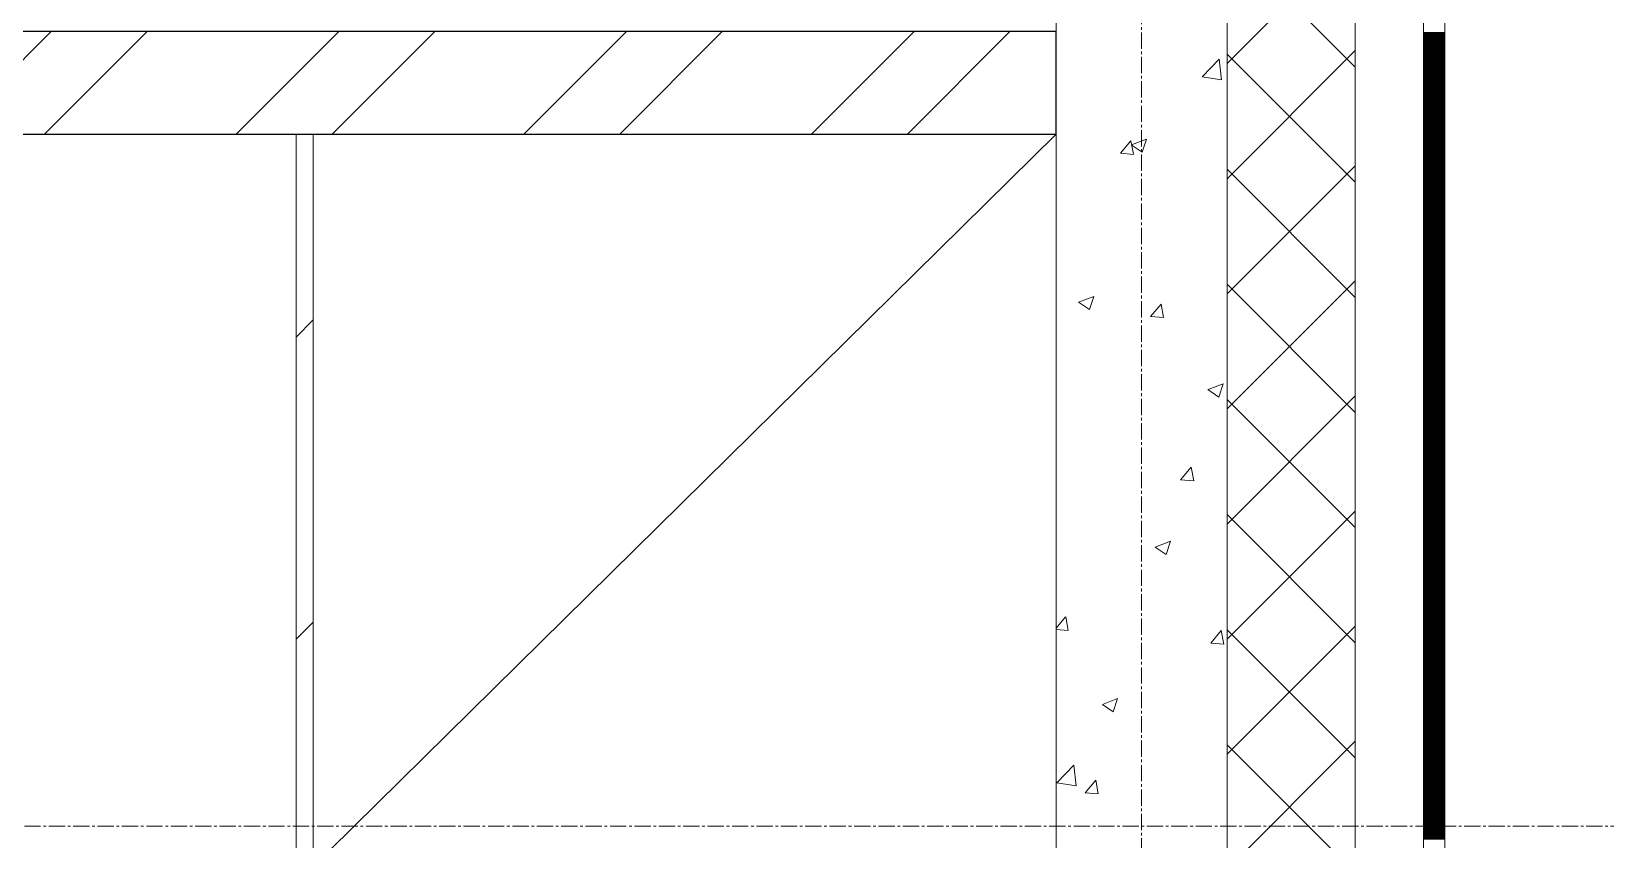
# Model space of a CAD drawing. Header units: millimetres. Extents: x -7155 to 483283, y -227682 to 148426.
# Drawn here: x 18800 to 20643, y 54584 to 55530 of the extents above; entities that cross this region are included whole.
import ezdxf

# ---------------------------------------------------------------- set-up
doc = ezdxf.new("R2010")
doc.units = ezdxf.units.MM
doc.linetypes.add('CENTER2', pattern=[28.575, 19.05, -3.175, 3.175, -3.175])
doc.layers.add('АР_Оси_РД_100', color=7, linetype='Continuous', lineweight=0, true_color=0x525252)
doc.layers.add('РД_Оси_100', color=7, linetype='Continuous', lineweight=0, true_color=0x525252)
for name, color, linetype, lineweight in [('АР_Стены ГКЛ', 1, 'Continuous', 15), ('АР_Стены кирпич', 32, 'Continuous', 25), ('АР_Стены ПЕНОблок', 52, 'Continuous', 20), ('АР_Тонкая', 254, 'Continuous', 5), ('АР_Утеплитель', 31, 'Continuous', 0), ('АР_Штриховка', 8, 'Continuous', 0), ('РД_Разуклонка к трапам', 124, 'Continuous', 0)]:
    doc.layers.add(name, color=color, linetype=linetype, lineweight=lineweight)

# ---------------------------------------------------------------- blocks, each defined once
blk = doc.blocks.new('СОШ_2200_АР_ОСИ_М100_28.05.24')
at = {"layer": 'АР_Оси_РД_100', "linetype": 'CENTER2'}
for p, q in [((20100, -6155), (20100, 139938.679)), ((29555, 54600), (-5954.958, 54600))]:
    blk.add_line(p, q, dxfattribs=at)

msp = doc.modelspace()

# ---------------------------------------------------------------- hatches: boundary and pattern name
at = {"layer": 'АР_Штриховка', "linetype": 'Continuous', "lineweight": 0, "true_color": 0x000000}
h = msp.add_hatch(dxfattribs=at)
h.set_pattern_fill('ANSI32', color=18, scale=25, angle=360, style=0)
h.paths.add_polyline_path([(20000, 55410), (20000, 55530), (16220, 55530), (16180, 55440), (16220, 55410)], flags=0)
h.paths.add_polyline_path([(16100, 55410), (16180, 55440), (16220, 55530), (15490, 55530), (15410, 55500), (15370, 55410)], flags=0)
h.paths.add_polyline_path([(15370, 55410), (15410, 55500), (15370, 55530), (14770, 55530), (14690, 55500), (14650, 55410)], flags=0)
h.paths.add_polyline_path([(14650, 55410), (14690, 55500), (14650, 55530), (12400, 55530), (12400, 55410)], flags=0)
h = msp.add_hatch(dxfattribs=at)
h.set_pattern_fill('_U', color=18, scale=250, angle=45, style=0, pattern_type=0)
h.set_pattern_definition([(45, (7e-12, -3e-11), (-176.7767, 176.7767), [])])
h.paths.add_polyline_path([(19110, 54090), (19130, 54110), (19130, 55410), (19110, 55410)], flags=0)

# ---------------------------------------------------------------- linework, layer by layer
at = {"layer": 'АР_Стены ГКЛ', "color": 18, "linetype": 'Continuous', "lineweight": 15, "true_color": 0x000000}
for p, q in [((19130, 55410), (19110, 55410)), ((19110, 55410), (19110, 54090)), ((19130, 54110), (19130, 55410))]:
    msp.add_line(p, q, dxfattribs=at)
at = {"layer": 'АР_Стены кирпич', "color": 18, "linetype": 'Continuous', "lineweight": 25, "true_color": 0x000000}
for p, q in [((20000, 55530), (16220, 55530)), ((20000, 55410), (20000, 55530)), ((16220, 55410), (20000, 55410))]:
    msp.add_line(p, q, dxfattribs=at)
at = {"layer": 'АР_Стены ПЕНОблок', "color": 18, "linetype": 'Continuous', "lineweight": 20, "true_color": 0x000000}
for p, q in [((20000, 61700), (20000, 51500)), ((20200, 51500), (20200, 61700))]:
    msp.add_line(p, q, dxfattribs=at)
at = {"layer": 'АР_Тонкая', "color": 18, "linetype": 'Continuous', "lineweight": 5, "true_color": 0x000000}
for p, q in [((20350, 61700), (20350, 51500)), ((20430, 51500), (20430, 61700)), ((20430, 61700), (20430, 51500)), ((20455, 51500), (20455, 61700))]:
    msp.add_line(p, q, dxfattribs=at)
at = {"layer": 'АР_Утеплитель', "color": 18, "linetype": 'Continuous', "lineweight": 0, "true_color": 0x000000}
for p, q in [((20200, 61700), (20200, 51500)), ((20350, 51500), (20350, 61700))]:
    msp.add_line(p, q, dxfattribs=at)
at = {"layer": 'АР_Штриховка', "color": 18, "linetype": 'Continuous', "lineweight": 0, "true_color": 0x000000}
for p, q in [((20200, 55492.4), (20350, 55642.4)), ((20350, 55488.3), (20200, 55638.3)), ((20430, 55529), (20455, 55529)), ((20430, 55528), (20455, 55528)), ((20430, 55527), (20455, 55527)), ((20430, 55526), (20455, 55526)), ((20430, 55525), (20455, 55525)), ((20430, 55524), (20455, 55524)), ((20430, 55523), (20455, 55523)), ((20430, 55522), (20455, 55522)), ((20430, 55521), (20455, 55521)), ((20430, 55520), (20455, 55520)), ((20430, 55519), (20455, 55519)), ((20430, 55518), (20455, 55518)), ((20430, 55517), (20455, 55517)), ((20430, 55516), (20455, 55516)), ((20430, 55515), (20455, 55515)), ((20170.9, 55477.1), (20190.7, 55497.7)), ((20193.5, 55473.6), (20190.7, 55497.7)), ((20200, 55357.7), (20350, 55507.7)), ((20350, 55353.6), (20200, 55503.6)), ((20430, 55514), (20455, 55514)), ((20430, 55513), (20455, 55513)), ((20430, 55512), (20455, 55512)), ((20430, 55511), (20455, 55511)), ((20430, 55510), (20455, 55510)), ((20430, 55509), (20455, 55509)), ((20430, 55508), (20455, 55508)), ((20430, 55507), (20455, 55507)), ((20430, 55506), (20455, 55506)), ((20430, 55505), (20455, 55505)), ((20430, 55504), (20455, 55504)), ((20430, 55503), (20455, 55503)), ((20430, 55502), (20455, 55502)), ((20430, 55501), (20455, 55501)), ((20430, 55500), (20455, 55500)), ((20430, 55499), (20455, 55499)), ((20430, 55498), (20455, 55498)), ((20430, 55497), (20455, 55497)), ((20430, 55496), (20455, 55496)), ((20430, 55495), (20455, 55495)), ((20430, 55494), (20455, 55494)), ((20430, 55493), (20455, 55493)), ((20430, 55492), (20455, 55492)), ((20430, 55491), (20455, 55491)), ((20430, 55490), (20455, 55490)), ((20430, 55489), (20455, 55489)), ((20430, 55488), (20455, 55488)), ((20430, 55487), (20455, 55487)), ((20430, 55486), (20455, 55486)), ((20430, 55485), (20455, 55485)), ((20430, 55484), (20455, 55484)), ((20430, 55483), (20455, 55483)), ((20430, 55482), (20455, 55482)), ((20430, 55481), (20455, 55481)), ((20430, 55480), (20455, 55480)), ((20430, 55479), (20455, 55479)), ((20430, 55478), (20455, 55478)), ((20170.9, 55477), (20193.5, 55473.5)), ((20430, 55477), (20455, 55477)), ((20430, 55476), (20455, 55476)), ((20430, 55475), (20455, 55475)), ((20430, 55474), (20455, 55474)), ((20430, 55473), (20455, 55473)), ((20430, 55472), (20455, 55472)), ((20430, 55471), (20455, 55471)), ((20430, 55470), (20455, 55470)), ((20430, 55469), (20455, 55469)), ((20430, 55468), (20455, 55468)), ((20430, 55467), (20455, 55467)), ((20430, 55466), (20455, 55466)), ((20430, 55465), (20455, 55465)), ((20430, 55464), (20455, 55464)), ((20430, 55463), (20455, 55463)), ((20430, 55462), (20455, 55462)), ((20430, 55461), (20455, 55461)), ((20430, 55460), (20455, 55460)), ((20430, 55459), (20455, 55459)), ((20430, 55458), (20455, 55458)), ((20430, 55457), (20455, 55457)), ((20430, 55456), (20455, 55456)), ((20430, 55455), (20455, 55455)), ((20430, 55454), (20455, 55454)), ((20430, 55453), (20455, 55453)), ((20430, 55452), (20455, 55452)), ((20430, 55451), (20455, 55451)), ((20430, 55450), (20455, 55450)), ((20430, 55449), (20455, 55449)), ((20430, 55448), (20455, 55448)), ((20430, 55447), (20455, 55447)), ((20430, 55446), (20455, 55446)), ((20430, 55445), (20455, 55445)), ((20430, 55444), (20455, 55444)), ((20430, 55443), (20455, 55443)), ((20430, 55442), (20455, 55442)), ((20430, 55441), (20455, 55441)), ((20430, 55440), (20455, 55440)), ((20430, 55439), (20455, 55439)), ((20430, 55438), (20455, 55438)), ((20430, 55437), (20455, 55437)), ((20430, 55436), (20455, 55436)), ((20430, 55435), (20455, 55435)), ((20430, 55434), (20455, 55434)), ((20430, 55433), (20455, 55433)), ((20430, 55432), (20455, 55432)), ((20430, 55431), (20455, 55431)), ((20430, 55430), (20455, 55430)), ((20430, 55429), (20455, 55429)), ((20430, 55428), (20455, 55428)), ((20430, 55427), (20455, 55427)), ((20430, 55426), (20455, 55426)), ((20430, 55425), (20455, 55425)), ((20430, 55424), (20455, 55424)), ((20430, 55423), (20455, 55423)), ((20088, 55397.4), (20105.7, 55404.2)), ((20100.6, 55388.8), (20105.7, 55404.1)), ((20430, 55422), (20455, 55422)), ((20430, 55421), (20455, 55421)), ((20430, 55420), (20455, 55420)), ((20430, 55419), (20455, 55419)), ((20430, 55418), (20455, 55418)), ((20430, 55417), (20455, 55417)), ((20430, 55416), (20455, 55416)), ((20430, 55415), (20455, 55415)), ((20430, 55414), (20455, 55414)), ((20430, 55413), (20455, 55413)), ((20430, 55412), (20455, 55412)), ((20430, 55411), (20455, 55411)), ((20430, 55410), (20455, 55410)), ((20430, 55409), (20455, 55409)), ((20430, 55408), (20455, 55408)), ((20430, 55407), (20455, 55407)), ((20430, 55406), (20455, 55406)), ((20430, 55405), (20455, 55405)), ((20430, 55404), (20455, 55404)), ((20075.2, 55387.6), (20087.5, 55402.2)), ((20075.2, 55387.6), (20090.4, 55386.2)), ((20090.5, 55386.3), (20087.5, 55402.2)), ((20087.9, 55397.3), (20100.6, 55388.8)), ((20430, 55403), (20455, 55403)), ((20430, 55402), (20455, 55402)), ((20430, 55401), (20455, 55401)), ((20430, 55400), (20455, 55400)), ((20430, 55399), (20455, 55399)), ((20430, 55398), (20455, 55398)), ((20430, 55397), (20455, 55397)), ((20430, 55396), (20455, 55396)), ((20430, 55395), (20455, 55395)), ((20430, 55394), (20455, 55394)), ((20430, 55393), (20455, 55393)), ((20430, 55392), (20455, 55392)), ((20430, 55391), (20455, 55391)), ((20430, 55390), (20455, 55390)), ((20430, 55389), (20455, 55389)), ((20430, 55388), (20455, 55388)), ((20430, 55387), (20455, 55387)), ((20430, 55386), (20455, 55386)), ((20200, 55223), (20350, 55373)), ((20350, 55218.9), (20200, 55368.9)), ((20430, 55385), (20455, 55385)), ((20430, 55384), (20455, 55384)), ((20430, 55383), (20455, 55383)), ((20430, 55382), (20455, 55382)), ((20430, 55381), (20455, 55381)), ((20430, 55380), (20455, 55380)), ((20430, 55379), (20455, 55379)), ((20430, 55378), (20455, 55378)), ((20430, 55377), (20455, 55377)), ((20430, 55376), (20455, 55376)), ((20430, 55375), (20455, 55375)), ((20430, 55374), (20455, 55374)), ((20430, 55373), (20455, 55373)), ((20430, 55372), (20455, 55372)), ((20430, 55371), (20455, 55371)), ((20430, 55370), (20455, 55370)), ((20430, 55369), (20455, 55369)), ((20430, 55368), (20455, 55368)), ((20430, 55367), (20455, 55367)), ((20430, 55366), (20455, 55366)), ((20430, 55365), (20455, 55365)), ((20430, 55364), (20455, 55364)), ((20430, 55363), (20455, 55363)), ((20430, 55362), (20455, 55362)), ((20430, 55361), (20455, 55361)), ((20430, 55360), (20455, 55360)), ((20430, 55359), (20455, 55359)), ((20430, 55358), (20455, 55358)), ((20430, 55357), (20455, 55357)), ((20430, 55356), (20455, 55356)), ((20430, 55355), (20455, 55355)), ((20430, 55354), (20455, 55354)), ((20430, 55353), (20455, 55353)), ((20430, 55352), (20455, 55352)), ((20430, 55351), (20455, 55351)), ((20430, 55350), (20455, 55350)), ((20430, 55349), (20455, 55349)), ((20430, 55348), (20455, 55348)), ((20430, 55347), (20455, 55347)), ((20430, 55346), (20455, 55346)), ((20430, 55345), (20455, 55345)), ((20430, 55344), (20455, 55344)), ((20430, 55343), (20455, 55343)), ((20430, 55342), (20455, 55342)), ((20430, 55341), (20455, 55341)), ((20430, 55340), (20455, 55340)), ((20430, 55339), (20455, 55339)), ((20430, 55338), (20455, 55338)), ((20430, 55337), (20455, 55337)), ((20430, 55336), (20455, 55336)), ((20430, 55335), (20455, 55335)), ((20430, 55334), (20455, 55334)), ((20430, 55333), (20455, 55333)), ((20430, 55332), (20455, 55332)), ((20430, 55331), (20455, 55331)), ((20430, 55330), (20455, 55330)), ((20430, 55329), (20455, 55329)), ((20430, 55328), (20455, 55328)), ((20430, 55327), (20455, 55327)), ((20430, 55326), (20455, 55326)), ((20430, 55325), (20455, 55325)), ((20430, 55324), (20455, 55324)), ((20430, 55323), (20455, 55323)), ((20430, 55322), (20455, 55322)), ((20430, 55321), (20455, 55321)), ((20430, 55320), (20455, 55320)), ((20430, 55319), (20455, 55319)), ((20430, 55318), (20455, 55318)), ((20430, 55317), (20455, 55317)), ((20430, 55316), (20455, 55316)), ((20430, 55315), (20455, 55315)), ((20430, 55314), (20455, 55314)), ((20430, 55313), (20455, 55313)), ((20430, 55312), (20455, 55312)), ((20430, 55311), (20455, 55311)), ((20430, 55310), (20455, 55310)), ((20430, 55309), (20455, 55309)), ((20430, 55308), (20455, 55308)), ((20430, 55307), (20455, 55307)), ((20430, 55306), (20455, 55306)), ((20430, 55305), (20455, 55305)), ((20430, 55304), (20455, 55304)), ((20430, 55303), (20455, 55303)), ((20430, 55302), (20455, 55302)), ((20430, 55301), (20455, 55301)), ((20430, 55300), (20455, 55300)), ((20430, 55299), (20455, 55299)), ((20430, 55298), (20455, 55298)), ((20430, 55297), (20455, 55297)), ((20430, 55296), (20455, 55296)), ((20430, 55295), (20455, 55295)), ((20430, 55294), (20455, 55294)), ((20430, 55293), (20455, 55293)), ((20430, 55292), (20455, 55292)), ((20430, 55291), (20455, 55291)), ((20430, 55290), (20455, 55290)), ((20430, 55289), (20455, 55289)), ((20430, 55288), (20455, 55288)), ((20430, 55287), (20455, 55287)), ((20430, 55286), (20455, 55286)), ((20430, 55285), (20455, 55285)), ((20430, 55284), (20455, 55284)), ((20430, 55283), (20455, 55283)), ((20430, 55282), (20455, 55282)), ((20430, 55281), (20455, 55281)), ((20430, 55280), (20455, 55280)), ((20430, 55279), (20455, 55279)), ((20430, 55278), (20455, 55278)), ((20430, 55277), (20455, 55277)), ((20430, 55276), (20455, 55276)), ((20430, 55275), (20455, 55275)), ((20430, 55274), (20455, 55274)), ((20430, 55273), (20455, 55273)), ((20430, 55272), (20455, 55272)), ((20430, 55271), (20455, 55271)), ((20430, 55270), (20455, 55270)), ((20430, 55269), (20455, 55269)), ((20430, 55268), (20455, 55268)), ((20430, 55267), (20455, 55267)), ((20430, 55266), (20455, 55266)), ((20430, 55265), (20455, 55265)), ((20430, 55264), (20455, 55264)), ((20430, 55263), (20455, 55263)), ((20430, 55262), (20455, 55262)), ((20430, 55261), (20455, 55261)), ((20430, 55260), (20455, 55260)), ((20430, 55259), (20455, 55259)), ((20430, 55258), (20455, 55258)), ((20430, 55257), (20455, 55257)), ((20200, 55088.3), (20350, 55238.3)), ((20430, 55256), (20455, 55256)), ((20430, 55255), (20455, 55255)), ((20430, 55254), (20455, 55254)), ((20430, 55253), (20455, 55253)), ((20430, 55252), (20455, 55252)), ((20430, 55251), (20455, 55251)), ((20430, 55250), (20455, 55250)), ((20430, 55249), (20455, 55249)), ((20430, 55248), (20455, 55248)), ((20430, 55247), (20455, 55247)), ((20430, 55246), (20455, 55246)), ((20430, 55245), (20455, 55245)), ((20430, 55244), (20455, 55244)), ((20430, 55243), (20455, 55243)), ((20430, 55242), (20455, 55242)), ((20430, 55241), (20455, 55241)), ((20430, 55240), (20455, 55240)), ((20430, 55239), (20455, 55239)), ((20026.2, 55213.2), (20043.9, 55220)), ((20038.8, 55204.6), (20043.9, 55219.9)), ((20350, 55084.2), (20200, 55234.2)), ((20430, 55238), (20455, 55238)), ((20430, 55237), (20455, 55237)), ((20430, 55236), (20455, 55236)), ((20430, 55235), (20455, 55235)), ((20430, 55234), (20455, 55234)), ((20430, 55233), (20455, 55233)), ((20430, 55232), (20455, 55232)), ((20430, 55231), (20455, 55231)), ((20430, 55230), (20455, 55230)), ((20430, 55229), (20455, 55229)), ((20430, 55228), (20455, 55228)), ((20430, 55227), (20455, 55227)), ((20430, 55226), (20455, 55226)), ((20430, 55225), (20455, 55225)), ((20430, 55224), (20455, 55224)), ((20430, 55223), (20455, 55223)), ((20430, 55222), (20455, 55222)), ((20430, 55221), (20455, 55221)), ((20430, 55220), (20455, 55220)), ((20026.1, 55213.1), (20038.8, 55204.6)), ((20110.5, 55196.5), (20122.7, 55211.1)), ((20125.7, 55195.2), (20122.8, 55211.1)), ((20430, 55219), (20455, 55219)), ((20430, 55218), (20455, 55218)), ((20430, 55217), (20455, 55217)), ((20430, 55216), (20455, 55216)), ((20430, 55215), (20455, 55215)), ((20430, 55214), (20455, 55214)), ((20430, 55213), (20455, 55213)), ((20430, 55212), (20455, 55212)), ((20430, 55211), (20455, 55211)), ((20430, 55210), (20455, 55210)), ((20430, 55209), (20455, 55209)), ((20430, 55208), (20455, 55208)), ((20430, 55207), (20455, 55207)), ((20430, 55206), (20455, 55206)), ((20430, 55205), (20455, 55205)), ((20430, 55204), (20455, 55204)), ((20430, 55203), (20455, 55203)), ((20430, 55202), (20455, 55202)), ((20110.5, 55196.5), (20125.6, 55195.2)), ((20430, 55201), (20455, 55201)), ((20430, 55200), (20455, 55200)), ((20430, 55199), (20455, 55199)), ((20430, 55198), (20455, 55198)), ((20430, 55197), (20455, 55197)), ((20430, 55196), (20455, 55196)), ((20430, 55195), (20455, 55195)), ((20430, 55194), (20455, 55194)), ((20430, 55193), (20455, 55193)), ((20430, 55192), (20455, 55192)), ((20430, 55191), (20455, 55191)), ((20430, 55190), (20455, 55190)), ((20430, 55189), (20455, 55189)), ((20430, 55188), (20455, 55188)), ((20430, 55187), (20455, 55187)), ((20430, 55186), (20455, 55186)), ((20430, 55185), (20455, 55185)), ((20430, 55184), (20455, 55184)), ((20430, 55183), (20455, 55183)), ((20430, 55182), (20455, 55182)), ((20430, 55181), (20455, 55181)), ((20430, 55180), (20455, 55180)), ((20430, 55179), (20455, 55179)), ((20430, 55178), (20455, 55178)), ((20430, 55177), (20455, 55177)), ((20430, 55176), (20455, 55176)), ((20430, 55175), (20455, 55175)), ((20430, 55174), (20455, 55174)), ((20430, 55173), (20455, 55173)), ((20430, 55172), (20455, 55172)), ((20430, 55171), (20455, 55171)), ((20430, 55170), (20455, 55170)), ((20430, 55169), (20455, 55169)), ((20430, 55168), (20455, 55168)), ((20430, 55167), (20455, 55167)), ((20430, 55166), (20455, 55166)), ((20430, 55165), (20455, 55165)), ((20430, 55164), (20455, 55164)), ((20430, 55163), (20455, 55163)), ((20430, 55162), (20455, 55162)), ((20430, 55161), (20455, 55161)), ((20430, 55160), (20455, 55160)), ((20430, 55159), (20455, 55159)), ((20430, 55158), (20455, 55158)), ((20430, 55157), (20455, 55157)), ((20430, 55156), (20455, 55156)), ((20430, 55155), (20455, 55155)), ((20430, 55154), (20455, 55154)), ((20430, 55153), (20455, 55153)), ((20430, 55152), (20455, 55152)), ((20430, 55151), (20455, 55151)), ((20430, 55150), (20455, 55150)), ((20430, 55149), (20455, 55149)), ((20430, 55148), (20455, 55148)), ((20430, 55147), (20455, 55147)), ((20430, 55146), (20455, 55146)), ((20430, 55145), (20455, 55145)), ((20430, 55144), (20455, 55144)), ((20430, 55143), (20455, 55143)), ((20430, 55142), (20455, 55142)), ((20430, 55141), (20455, 55141)), ((20430, 55140), (20455, 55140)), ((20430, 55139), (20455, 55139)), ((20430, 55138), (20455, 55138)), ((20430, 55137), (20455, 55137)), ((20430, 55136), (20455, 55136)), ((20430, 55135), (20455, 55135)), ((20430, 55134), (20455, 55134)), ((20430, 55133), (20455, 55133)), ((20430, 55132), (20455, 55132)), ((20430, 55131), (20455, 55131)), ((20430, 55130), (20455, 55130)), ((20430, 55129), (20455, 55129)), ((20430, 55128), (20455, 55128)), ((20177.7, 55110.9), (20190.4, 55102.3)), ((20177.8, 55110.9), (20195.6, 55117.7)), ((20190.4, 55102.3), (20195.5, 55117.7)), ((20430, 55127), (20455, 55127)), ((20430, 55126), (20455, 55126)), ((20430, 55125), (20455, 55125)), ((20430, 55124), (20455, 55124)), ((20430, 55123), (20455, 55123)), ((20430, 55122), (20455, 55122)), ((20430, 55121), (20455, 55121)), ((20430, 55120), (20455, 55120)), ((20430, 55119), (20455, 55119)), ((20430, 55118), (20455, 55118)), ((20430, 55117), (20455, 55117)), ((20430, 55116), (20455, 55116)), ((20430, 55115), (20455, 55115)), ((20430, 55114), (20455, 55114)), ((20430, 55113), (20455, 55113)), ((20430, 55112), (20455, 55112)), ((20430, 55111), (20455, 55111)), ((20430, 55110), (20455, 55110)), ((20200, 54953.6), (20350, 55103.6)), ((20350, 54949.4), (20200, 55099.4)), ((20430, 55109), (20455, 55109)), ((20430, 55108), (20455, 55108)), ((20430, 55107), (20455, 55107)), ((20430, 55106), (20455, 55106)), ((20430, 55105), (20455, 55105)), ((20430, 55104), (20455, 55104)), ((20430, 55103), (20455, 55103)), ((20430, 55102), (20455, 55102)), ((20430, 55101), (20455, 55101)), ((20430, 55100), (20455, 55100)), ((20430, 55099), (20455, 55099)), ((20430, 55098), (20455, 55098)), ((20430, 55097), (20455, 55097)), ((20430, 55096), (20455, 55096)), ((20430, 55095), (20455, 55095)), ((20430, 55094), (20455, 55094)), ((20430, 55093), (20455, 55093)), ((20430, 55092), (20455, 55092)), ((20430, 55091), (20455, 55091)), ((20430, 55090), (20455, 55090)), ((20430, 55089), (20455, 55089)), ((20430, 55088), (20455, 55088)), ((20430, 55087), (20455, 55087)), ((20430, 55086), (20455, 55086)), ((20430, 55085), (20455, 55085)), ((20430, 55084), (20455, 55084)), ((20430, 55083), (20455, 55083)), ((20430, 55082), (20455, 55082)), ((20430, 55081), (20455, 55081)), ((20430, 55080), (20455, 55080)), ((20430, 55079), (20455, 55079)), ((20430, 55078), (20455, 55078)), ((20430, 55077), (20455, 55077)), ((20430, 55076), (20455, 55076)), ((20430, 55075), (20455, 55075)), ((20430, 55074), (20455, 55074)), ((20430, 55073), (20455, 55073)), ((20430, 55072), (20455, 55072)), ((20430, 55071), (20455, 55071)), ((20430, 55070), (20455, 55070)), ((20430, 55069), (20455, 55069)), ((20430, 55068), (20455, 55068)), ((20430, 55067), (20455, 55067)), ((20430, 55066), (20455, 55066)), ((20430, 55065), (20455, 55065)), ((20430, 55064), (20455, 55064)), ((20430, 55063), (20455, 55063)), ((20430, 55062), (20455, 55062)), ((20430, 55061), (20455, 55061)), ((20430, 55060), (20455, 55060)), ((20430, 55059), (20455, 55059)), ((20430, 55058), (20455, 55058)), ((20430, 55057), (20455, 55057)), ((20430, 55056), (20455, 55056)), ((20430, 55055), (20455, 55055)), ((20430, 55054), (20455, 55054)), ((20430, 55053), (20455, 55053)), ((20430, 55052), (20455, 55052)), ((20430, 55051), (20455, 55051)), ((20430, 55050), (20455, 55050)), ((20430, 55049), (20455, 55049)), ((20430, 55048), (20455, 55048)), ((20430, 55047), (20455, 55047)), ((20430, 55046), (20455, 55046)), ((20430, 55045), (20455, 55045)), ((20430, 55044), (20455, 55044)), ((20430, 55043), (20455, 55043)), ((20430, 55042), (20455, 55042)), ((20430, 55041), (20455, 55041)), ((20430, 55040), (20455, 55040)), ((20430, 55039), (20455, 55039)), ((20430, 55038), (20455, 55038)), ((20430, 55037), (20455, 55037)), ((20430, 55036), (20455, 55036)), ((20145.7, 55005.5), (20157.9, 55020.1)), ((20161, 55004.1), (20158, 55020.1)), ((20430, 55035), (20455, 55035)), ((20430, 55034), (20455, 55034)), ((20430, 55033), (20455, 55033)), ((20430, 55032), (20455, 55032)), ((20430, 55031), (20455, 55031)), ((20430, 55030), (20455, 55030)), ((20430, 55029), (20455, 55029)), ((20430, 55028), (20455, 55028)), ((20430, 55027), (20455, 55027)), ((20430, 55026), (20455, 55026)), ((20430, 55025), (20455, 55025)), ((20430, 55024), (20455, 55024)), ((20430, 55023), (20455, 55023)), ((20430, 55022), (20455, 55022)), ((20430, 55021), (20455, 55021)), ((20430, 55020), (20455, 55020)), ((20430, 55019), (20455, 55019)), ((20430, 55018), (20455, 55018)), ((20430, 55017), (20455, 55017)), ((20145.7, 55005.5), (20160.9, 55004.1)), ((20430, 55016), (20455, 55016)), ((20430, 55015), (20455, 55015)), ((20430, 55014), (20455, 55014)), ((20430, 55013), (20455, 55013)), ((20430, 55012), (20455, 55012)), ((20430, 55011), (20455, 55011)), ((20430, 55010), (20455, 55010)), ((20430, 55009), (20455, 55009)), ((20430, 55008), (20455, 55008)), ((20430, 55007), (20455, 55007)), ((20430, 55006), (20455, 55006)), ((20430, 55005), (20455, 55005)), ((20430, 55004), (20455, 55004)), ((20430, 55003), (20455, 55003)), ((20430, 55002), (20455, 55002)), ((20430, 55001), (20455, 55001)), ((20430, 55000), (20455, 55000)), ((20430, 54999), (20455, 54999)), ((20430, 54998), (20455, 54998)), ((20430, 54997), (20455, 54997)), ((20430, 54996), (20455, 54996)), ((20430, 54995), (20455, 54995)), ((20430, 54994), (20455, 54994)), ((20430, 54993), (20455, 54993)), ((20430, 54992), (20455, 54992)), ((20430, 54991), (20455, 54991)), ((20430, 54990), (20455, 54990)), ((20430, 54989), (20455, 54989)), ((20430, 54988), (20455, 54988)), ((20430, 54987), (20455, 54987)), ((20430, 54986), (20455, 54986)), ((20430, 54985), (20455, 54985)), ((20430, 54984), (20455, 54984)), ((20430, 54983), (20455, 54983)), ((20430, 54982), (20455, 54982)), ((20430, 54981), (20455, 54981)), ((20200, 54818.9), (20350, 54968.9)), ((20350, 54814.7), (20200, 54964.7)), ((20430, 54980), (20455, 54980)), ((20430, 54979), (20455, 54979)), ((20430, 54978), (20455, 54978)), ((20430, 54977), (20455, 54977)), ((20430, 54976), (20455, 54976)), ((20430, 54975), (20455, 54975)), ((20430, 54974), (20455, 54974)), ((20430, 54973), (20455, 54973)), ((20430, 54972), (20455, 54972)), ((20430, 54971), (20455, 54971)), ((20430, 54970), (20455, 54970)), ((20430, 54969), (20455, 54969)), ((20430, 54968), (20455, 54968)), ((20430, 54967), (20455, 54967)), ((20430, 54966), (20455, 54966)), ((20430, 54965), (20455, 54965)), ((20430, 54964), (20455, 54964)), ((20430, 54963), (20455, 54963)), ((20430, 54962), (20455, 54962)), ((20430, 54961), (20455, 54961)), ((20430, 54960), (20455, 54960)), ((20430, 54959), (20455, 54959)), ((20430, 54958), (20455, 54958)), ((20430, 54957), (20455, 54957)), ((20430, 54956), (20455, 54956)), ((20430, 54955), (20455, 54955)), ((20430, 54954), (20455, 54954)), ((20430, 54953), (20455, 54953)), ((20430, 54952), (20455, 54952)), ((20430, 54951), (20455, 54951)), ((20430, 54950), (20455, 54950)), ((20430, 54949), (20455, 54949)), ((20430, 54948), (20455, 54948)), ((20430, 54947), (20455, 54947)), ((20430, 54946), (20455, 54946)), ((20430, 54945), (20455, 54945)), ((20430, 54944), (20455, 54944)), ((20115.9, 54926.7), (20128.6, 54918.1)), ((20116, 54926.7), (20133.7, 54933.5)), ((20128.6, 54918.1), (20133.7, 54933.5)), ((20430, 54943), (20455, 54943)), ((20430, 54942), (20455, 54942)), ((20430, 54941), (20455, 54941)), ((20430, 54940), (20455, 54940)), ((20430, 54939), (20455, 54939)), ((20430, 54938), (20455, 54938)), ((20430, 54937), (20455, 54937)), ((20430, 54936), (20455, 54936)), ((20430, 54935), (20455, 54935)), ((20430, 54934), (20455, 54934)), ((20430, 54933), (20455, 54933)), ((20430, 54932), (20455, 54932)), ((20430, 54931), (20455, 54931)), ((20430, 54930), (20455, 54930)), ((20430, 54929), (20455, 54929)), ((20430, 54928), (20455, 54928)), ((20430, 54927), (20455, 54927)), ((20430, 54926), (20455, 54926)), ((20430, 54925), (20455, 54925)), ((20430, 54924), (20455, 54924)), ((20430, 54923), (20455, 54923)), ((20430, 54922), (20455, 54922)), ((20430, 54921), (20455, 54921)), ((20430, 54920), (20455, 54920)), ((20430, 54919), (20455, 54919)), ((20430, 54918), (20455, 54918)), ((20430, 54917), (20455, 54917)), ((20430, 54916), (20455, 54916)), ((20430, 54915), (20455, 54915)), ((20430, 54914), (20455, 54914)), ((20430, 54913), (20455, 54913)), ((20430, 54912), (20455, 54912)), ((20430, 54911), (20455, 54911)), ((20430, 54910), (20455, 54910)), ((20430, 54909), (20455, 54909)), ((20430, 54908), (20455, 54908)), ((20430, 54907), (20455, 54907)), ((20430, 54906), (20455, 54906)), ((20430, 54905), (20455, 54905)), ((20430, 54904), (20455, 54904)), ((20430, 54903), (20455, 54903)), ((20430, 54902), (20455, 54902)), ((20430, 54901), (20455, 54901)), ((20430, 54900), (20455, 54900)), ((20430, 54899), (20455, 54899)), ((20430, 54898), (20455, 54898)), ((20430, 54897), (20455, 54897)), ((20430, 54896), (20455, 54896)), ((20430, 54895), (20455, 54895)), ((20430, 54894), (20455, 54894)), ((20430, 54893), (20455, 54893)), ((20430, 54892), (20455, 54892)), ((20430, 54891), (20455, 54891)), ((20430, 54890), (20455, 54890)), ((20430, 54889), (20455, 54889)), ((20430, 54888), (20455, 54888)), ((20430, 54887), (20455, 54887)), ((20430, 54886), (20455, 54886)), ((20430, 54885), (20455, 54885)), ((20430, 54884), (20455, 54884)), ((20430, 54883), (20455, 54883)), ((20430, 54882), (20455, 54882)), ((20430, 54881), (20455, 54881)), ((20430, 54880), (20455, 54880)), ((20430, 54879), (20455, 54879)), ((20430, 54878), (20455, 54878)), ((20430, 54877), (20455, 54877)), ((20430, 54876), (20455, 54876)), ((20430, 54875), (20455, 54875)), ((20430, 54874), (20455, 54874)), ((20430, 54873), (20455, 54873)), ((20430, 54872), (20455, 54872)), ((20430, 54871), (20455, 54871)), ((20430, 54870), (20455, 54870)), ((20430, 54869), (20455, 54869)), ((20430, 54868), (20455, 54868)), ((20430, 54867), (20455, 54867)), ((20430, 54866), (20455, 54866)), ((20430, 54865), (20455, 54865)), ((20430, 54864), (20455, 54864)), ((20430, 54863), (20455, 54863)), ((20430, 54862), (20455, 54862)), ((20430, 54861), (20455, 54861)), ((20430, 54860), (20455, 54860)), ((20430, 54859), (20455, 54859)), ((20430, 54858), (20455, 54858)), ((20430, 54857), (20455, 54857)), ((20430, 54856), (20455, 54856)), ((20430, 54855), (20455, 54855)), ((20430, 54854), (20455, 54854)), ((20430, 54853), (20455, 54853)), ((20430, 54852), (20455, 54852)), ((20430, 54851), (20455, 54851)), ((20000, 54831.8), (20011, 54844.9)), ((20014, 54829), (20011.1, 54844.9)), ((20200, 54684.2), (20350, 54834.2)), ((20430, 54850), (20455, 54850)), ((20430, 54849), (20455, 54849)), ((20430, 54848), (20455, 54848)), ((20430, 54847), (20455, 54847)), ((20430, 54846), (20455, 54846)), ((20430, 54845), (20455, 54845)), ((20430, 54844), (20455, 54844)), ((20430, 54843), (20455, 54843)), ((20430, 54842), (20455, 54842)), ((20430, 54841), (20455, 54841)), ((20430, 54840), (20455, 54840)), ((20430, 54839), (20455, 54839)), ((20430, 54838), (20455, 54838)), ((20430, 54837), (20455, 54837)), ((20430, 54836), (20455, 54836)), ((20430, 54835), (20455, 54835)), ((20430, 54834), (20455, 54834)), ((20430, 54833), (20455, 54833)), ((20000, 54830.2), (20013.9, 54829)), ((20180.9, 54814.4), (20193.2, 54829)), ((20180.9, 54814.4), (20196.1, 54813.1)), ((20196.2, 54813.1), (20193.3, 54829)), ((20350, 54680), (20200, 54830)), ((20430, 54832), (20455, 54832)), ((20430, 54831), (20455, 54831)), ((20430, 54830), (20455, 54830)), ((20430, 54829), (20455, 54829)), ((20430, 54828), (20455, 54828)), ((20430, 54827), (20455, 54827)), ((20430, 54826), (20455, 54826)), ((20430, 54825), (20455, 54825)), ((20430, 54824), (20455, 54824)), ((20430, 54823), (20455, 54823)), ((20430, 54822), (20455, 54822)), ((20430, 54821), (20455, 54821)), ((20430, 54820), (20455, 54820)), ((20430, 54819), (20455, 54819)), ((20430, 54818), (20455, 54818)), ((20430, 54817), (20455, 54817)), ((20430, 54816), (20455, 54816)), ((20430, 54815), (20455, 54815)), ((20430, 54814), (20455, 54814)), ((20430, 54813), (20455, 54813)), ((20430, 54812), (20455, 54812)), ((20430, 54811), (20455, 54811)), ((20430, 54810), (20455, 54810)), ((20430, 54809), (20455, 54809)), ((20430, 54808), (20455, 54808)), ((20430, 54807), (20455, 54807)), ((20430, 54806), (20455, 54806)), ((20430, 54805), (20455, 54805)), ((20430, 54804), (20455, 54804)), ((20430, 54803), (20455, 54803)), ((20430, 54802), (20455, 54802)), ((20430, 54801), (20455, 54801)), ((20430, 54800), (20455, 54800)), ((20430, 54799), (20455, 54799)), ((20430, 54798), (20455, 54798)), ((20430, 54797), (20455, 54797)), ((20430, 54796), (20455, 54796)), ((20430, 54795), (20455, 54795)), ((20430, 54794), (20455, 54794)), ((20430, 54793), (20455, 54793)), ((20430, 54792), (20455, 54792)), ((20430, 54791), (20455, 54791)), ((20430, 54790), (20455, 54790)), ((20430, 54789), (20455, 54789)), ((20430, 54788), (20455, 54788)), ((20430, 54787), (20455, 54787)), ((20430, 54786), (20455, 54786)), ((20430, 54785), (20455, 54785)), ((20430, 54784), (20455, 54784)), ((20430, 54783), (20455, 54783)), ((20430, 54782), (20455, 54782)), ((20430, 54781), (20455, 54781)), ((20430, 54780), (20455, 54780)), ((20430, 54779), (20455, 54779)), ((20430, 54778), (20455, 54778)), ((20430, 54777), (20455, 54777)), ((20430, 54776), (20455, 54776)), ((20430, 54775), (20455, 54775)), ((20430, 54774), (20455, 54774)), ((20430, 54773), (20455, 54773)), ((20430, 54772), (20455, 54772)), ((20430, 54771), (20455, 54771)), ((20430, 54770), (20455, 54770)), ((20430, 54769), (20455, 54769)), ((20430, 54768), (20455, 54768)), ((20430, 54767), (20455, 54767)), ((20430, 54766), (20455, 54766)), ((20430, 54765), (20455, 54765)), ((20430, 54764), (20455, 54764)), ((20430, 54763), (20455, 54763)), ((20430, 54762), (20455, 54762)), ((20430, 54761), (20455, 54761)), ((20430, 54760), (20455, 54760)), ((20430, 54759), (20455, 54759)), ((20054.1, 54742.5), (20066.8, 54734)), ((20054.2, 54742.5), (20071.9, 54749.3)), ((20066.8, 54734), (20071.9, 54749.3)), ((20430, 54758), (20455, 54758)), ((20430, 54757), (20455, 54757)), ((20430, 54756), (20455, 54756)), ((20430, 54755), (20455, 54755)), ((20430, 54754), (20455, 54754)), ((20430, 54753), (20455, 54753)), ((20430, 54752), (20455, 54752)), ((20430, 54751), (20455, 54751)), ((20430, 54750), (20455, 54750)), ((20430, 54749), (20455, 54749)), ((20430, 54748), (20455, 54748)), ((20430, 54747), (20455, 54747)), ((20430, 54746), (20455, 54746)), ((20430, 54745), (20455, 54745)), ((20430, 54744), (20455, 54744)), ((20430, 54743), (20455, 54743)), ((20430, 54742), (20455, 54742)), ((20430, 54741), (20455, 54741)), ((20430, 54740), (20455, 54740)), ((20430, 54739), (20455, 54739)), ((20430, 54738), (20455, 54738)), ((20430, 54737), (20455, 54737)), ((20430, 54736), (20455, 54736)), ((20430, 54735), (20455, 54735)), ((20430, 54734), (20455, 54734)), ((20430, 54733), (20455, 54733)), ((20430, 54732), (20455, 54732)), ((20430, 54731), (20455, 54731)), ((20430, 54730), (20455, 54730)), ((20430, 54729), (20455, 54729)), ((20430, 54728), (20455, 54728)), ((20430, 54727), (20455, 54727)), ((20430, 54726), (20455, 54726)), ((20430, 54725), (20455, 54725)), ((20430, 54724), (20455, 54724)), ((20430, 54723), (20455, 54723)), ((20430, 54722), (20455, 54722)), ((20430, 54721), (20455, 54721)), ((20430, 54720), (20455, 54720)), ((20430, 54719), (20455, 54719)), ((20430, 54718), (20455, 54718)), ((20430, 54717), (20455, 54717)), ((20430, 54716), (20455, 54716)), ((20430, 54715), (20455, 54715)), ((20430, 54714), (20455, 54714)), ((20430, 54713), (20455, 54713)), ((20430, 54712), (20455, 54712)), ((20430, 54711), (20455, 54711)), ((20430, 54710), (20455, 54710)), ((20430, 54709), (20455, 54709)), ((20430, 54708), (20455, 54708)), ((20430, 54707), (20455, 54707)), ((20430, 54706), (20455, 54706)), ((20430, 54705), (20455, 54705)), ((20430, 54704), (20455, 54704)), ((20200, 54549.5), (20350, 54699.5)), ((20350, 54545.3), (20200, 54695.3)), ((20430, 54703), (20455, 54703)), ((20430, 54702), (20455, 54702)), ((20430, 54701), (20455, 54701)), ((20430, 54700), (20455, 54700)), ((20430, 54699), (20455, 54699)), ((20430, 54698), (20455, 54698)), ((20430, 54697), (20455, 54697)), ((20430, 54696), (20455, 54696)), ((20430, 54695), (20455, 54695)), ((20430, 54694), (20455, 54694)), ((20430, 54693), (20455, 54693)), ((20430, 54692), (20455, 54692)), ((20430, 54691), (20455, 54691)), ((20430, 54690), (20455, 54690)), ((20430, 54689), (20455, 54689)), ((20430, 54688), (20455, 54688)), ((20430, 54687), (20455, 54687)), ((20430, 54686), (20455, 54686)), ((20000.8, 54650.7), (20020.6, 54671.3)), ((20023.4, 54647.2), (20020.6, 54671.3)), ((20430, 54685), (20455, 54685)), ((20430, 54684), (20455, 54684)), ((20430, 54683), (20455, 54683)), ((20430, 54682), (20455, 54682)), ((20430, 54681), (20455, 54681)), ((20430, 54680), (20455, 54680)), ((20430, 54679), (20455, 54679)), ((20430, 54678), (20455, 54678)), ((20430, 54677), (20455, 54677)), ((20430, 54676), (20455, 54676)), ((20430, 54675), (20455, 54675)), ((20430, 54674), (20455, 54674)), ((20430, 54673), (20455, 54673)), ((20430, 54672), (20455, 54672)), ((20430, 54671), (20455, 54671)), ((20430, 54670), (20455, 54670)), ((20430, 54669), (20455, 54669)), ((20430, 54668), (20455, 54668)), ((20430, 54667), (20455, 54667)), ((20000.8, 54650.7), (20023.4, 54647.2)), ((20034, 54639.3), (20046.2, 54653.9)), ((20049.3, 54638), (20046.3, 54653.9)), ((20430, 54666), (20455, 54666)), ((20430, 54665), (20455, 54665)), ((20430, 54664), (20455, 54664)), ((20430, 54663), (20455, 54663)), ((20430, 54662), (20455, 54662)), ((20430, 54661), (20455, 54661)), ((20430, 54660), (20455, 54660)), ((20430, 54659), (20455, 54659)), ((20430, 54658), (20455, 54658)), ((20430, 54657), (20455, 54657)), ((20430, 54656), (20455, 54656)), ((20430, 54655), (20455, 54655)), ((20430, 54654), (20455, 54654)), ((20430, 54653), (20455, 54653)), ((20430, 54652), (20455, 54652)), ((20430, 54651), (20455, 54651)), ((20430, 54650), (20455, 54650)), ((20430, 54649), (20455, 54649)), ((20034, 54639.3), (20049.2, 54638)), ((20430, 54648), (20455, 54648)), ((20430, 54647), (20455, 54647)), ((20430, 54646), (20455, 54646)), ((20430, 54645), (20455, 54645)), ((20430, 54644), (20455, 54644)), ((20430, 54643), (20455, 54643)), ((20430, 54642), (20455, 54642)), ((20430, 54641), (20455, 54641)), ((20430, 54640), (20455, 54640)), ((20430, 54639), (20455, 54639)), ((20430, 54638), (20455, 54638)), ((20430, 54637), (20455, 54637)), ((20430, 54636), (20455, 54636)), ((20430, 54635), (20455, 54635)), ((20430, 54634), (20455, 54634)), ((20430, 54633), (20455, 54633)), ((20430, 54632), (20455, 54632)), ((20430, 54631), (20455, 54631)), ((20430, 54630), (20455, 54630)), ((20430, 54629), (20455, 54629)), ((20430, 54628), (20455, 54628)), ((20430, 54627), (20455, 54627)), ((20430, 54626), (20455, 54626)), ((20430, 54625), (20455, 54625)), ((20430, 54624), (20455, 54624)), ((20430, 54623), (20455, 54623)), ((20430, 54622), (20455, 54622)), ((20430, 54621), (20455, 54621)), ((20430, 54620), (20455, 54620)), ((20430, 54619), (20455, 54619)), ((20430, 54618), (20455, 54618)), ((20430, 54617), (20455, 54617)), ((20430, 54616), (20455, 54616)), ((20430, 54615), (20455, 54615)), ((20430, 54614), (20455, 54614)), ((20430, 54613), (20455, 54613)), ((20430, 54612), (20455, 54612)), ((20430, 54611), (20455, 54611)), ((20430, 54610), (20455, 54610)), ((20430, 54609), (20455, 54609)), ((20430, 54608), (20455, 54608)), ((20430, 54607), (20455, 54607)), ((20430, 54606), (20455, 54606)), ((20430, 54605), (20455, 54605)), ((20430, 54604), (20455, 54604)), ((20430, 54603), (20455, 54603)), ((20430, 54602), (20455, 54602)), ((20430, 54601), (20455, 54601)), ((20430, 54600), (20455, 54600)), ((20430, 54599), (20455, 54599)), ((20430, 54598), (20455, 54598)), ((20430, 54597), (20455, 54597)), ((20430, 54596), (20455, 54596)), ((20430, 54595), (20455, 54595)), ((20430, 54594), (20455, 54594)), ((20430, 54593), (20455, 54593)), ((20430, 54592), (20455, 54592)), ((20430, 54591), (20455, 54591)), ((20430, 54590), (20455, 54590)), ((20430, 54589), (20455, 54589)), ((20430, 54588), (20455, 54588)), ((20430, 54587), (20455, 54587)), ((20430, 54586), (20455, 54586)), ((20430, 54585), (20455, 54585))]:
    msp.add_line(p, q, dxfattribs=at)
at = {"layer": 'РД_Разуклонка к трапам', "color": 18, "ltscale": 2, "true_color": 0x000000}
msp.add_line((17350, 52800), (20000, 55410), dxfattribs=at)

# ---------------------------------------------------------------- block references
at = {"layer": 'РД_Оси_100'}
msp.add_blockref('СОШ_2200_АР_ОСИ_М100_28.05.24', (0, 0), dxfattribs=at)

doc.saveas('drawing.dxf')
